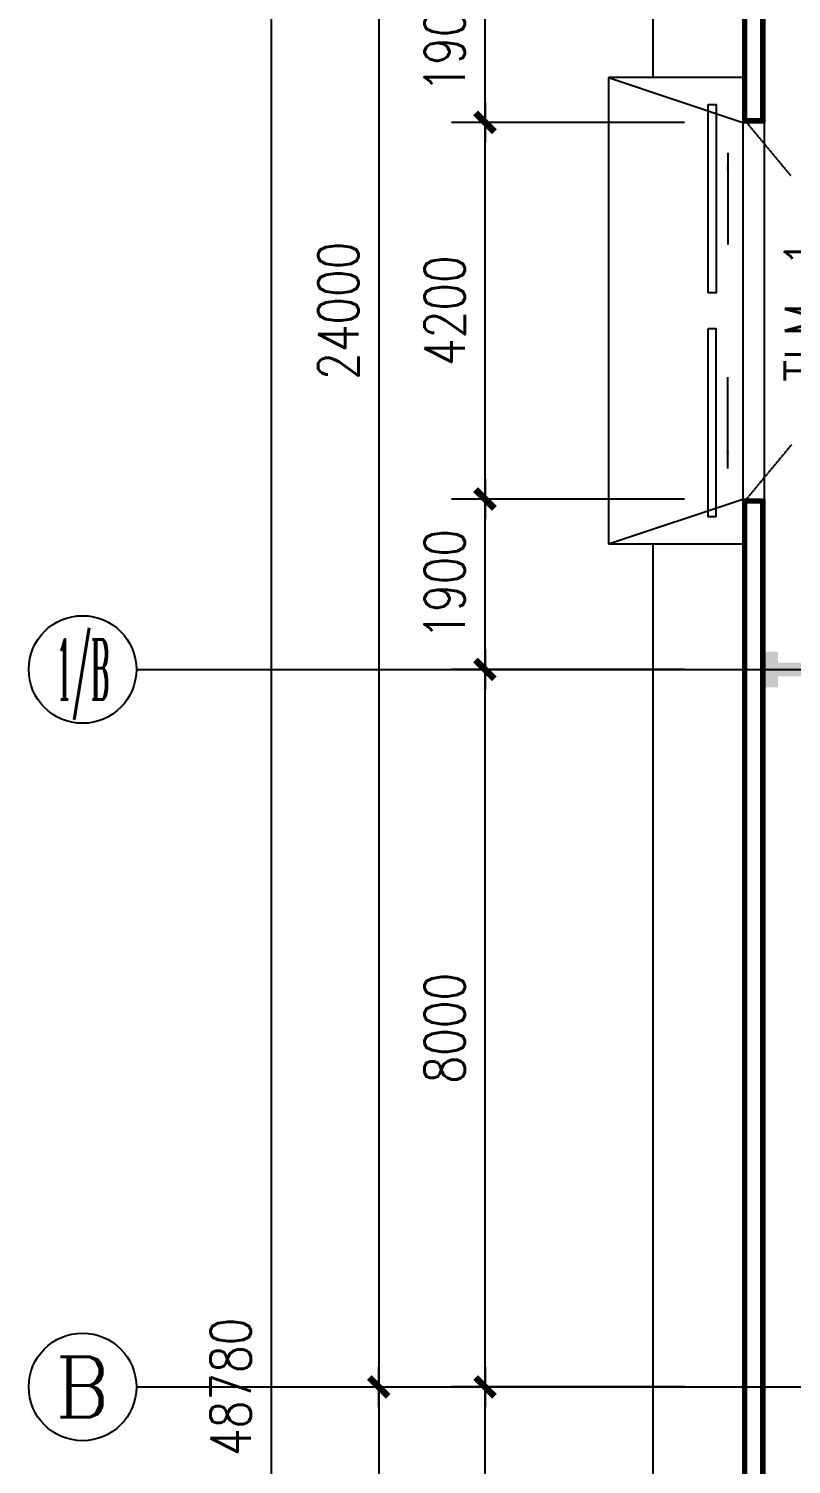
# Model space of a CAD drawing. Header units: millimetres. Extents: x 2509 to 128734, y 2492 to 91667.
# Drawn here: x 20020 to 28518, y 50878 to 66885 of the extents above; entities that cross this region are included whole.
import ezdxf
from ezdxf.enums import TextEntityAlignment as Align

# ---------------------------------------------------------------- set-up
doc = ezdxf.new("R2010")
doc.units = ezdxf.units.MM
for name, pattern in [('CENTER', [50.8, 31.75, -6.35, 6.35, -6.35]), ('DASH', [0.35, 0.25, -0.1]), ('DOTE', [2.42, 2, -0.2, 0.02, -0.2])]:
    doc.linetypes.add(name, pattern=pattern)
for name, color, linetype in [('AXIS', 3, 'Continuous'), ('AXIS_TEXT', 7, 'Continuous'), ('COLUMN', 7, 'Continuous'), ('DOTE', 1, 'DOTE'), ('GROUND', 2, 'Continuous'), ('PUB_DIM', 3, 'Continuous'), ('PUB_WALL', 255, 'Continuous'), ('ROAD', 5, 'DASH'), ('STAIR', 2, 'Continuous'), ('WALL', 4, 'Continuous'), ('WINDOW', 41, 'Continuous'), ('WINDOW_TEXT', 7, 'Continuous')]:
    doc.layers.add(name, color=color, linetype=linetype)
doc.styles.add('_SIMPLEX', font='SIMPLEX.shx', dxfattribs={"width": 0.8})
doc.styles.add('COMPLEX', font='COMPLEX')
doc.styles.add('DIM_FONT', font='SIMPLEX.shx', dxfattribs={"width": 0.8})
doc.dimstyles.new('AXIS150', dxfattribs={"dimscale": 1.5, "dimtxt": 300, "dimasz": 1, "dimexe": 250, "dimexo": 300, "dimgap": 150, "dimtad": 1, "dimdec": 0, "dimzin": 0, "dimdsep": 46, "dimtxsty": 'DIM_FONT', "dimblk": '_DIMX', "dimcen": 2.5, "dimse1": 1, "dimse2": 1, "dimclrt": 7, "dimadec": 0, "dimazin": 0, "dimtfac": 1, "dimtdec": 0, "dimtix": 1, "dimtmove": 2, "dimatfit": 3, "dimldrblk": '_DIMX', "dimfxl": 1, "dimtolj": 1, "dimtzin": 0, "dimarcsym": 0})
doc.dimstyles.new('DIMN150', dxfattribs={"dimscale": 1.5, "dimtxt": 300, "dimasz": 1, "dimexe": 250, "dimexo": 300, "dimgap": 150, "dimtad": 1, "dimdec": 0, "dimzin": 0, "dimdsep": 46, "dimtxsty": 'DIM_FONT', "dimblk": '_DIMX', "dimcen": 2.5, "dimclrt": 7, "dimadec": 0, "dimazin": 0, "dimtfac": 1, "dimtdec": 0, "dimtix": 1, "dimtmove": 2, "dimatfit": 3, "dimldrblk": '_DIMX', "dimfxl": 1, "dimtolj": 1, "dimtzin": 0, "dimarcsym": 0})

# ---------------------------------------------------------------- blocks, each defined once
blk = doc.blocks.new('_DIMX')
blk.add_line((-150, 0), (150, 0))
at = {"const_width": 50}
blk.add_lwpolyline([(-70, -70), (70, 70)], dxfattribs=at)
blk = doc.blocks.new('*D79')
at = {"layer": 'AXIS', "color": 0, "lineweight": -2, "transparency": 16777216}
blk.add_line((33149, -256724), (33149, -280721), dxfattribs=at)
at = {"layer": 'DEFPOINTS', "color": 0, "transparency": 16777216}
for p in [(36449, -256722), (33149, -280722), (36449, -280722)]:
    blk.add_point(p, dxfattribs=at)
at = {"layer": 'AXIS', "color": 0, "lineweight": -2, "transparency": 16777216, "xscale": 1.5, "yscale": 1.5, "zscale": 1.5}
for p, rotation in [((33149, -256722), 90), ((33149, -280722), 270)]:
    blk.add_blockref('_DIMX', p, dxfattribs=dict(at, rotation=rotation))
at = {"layer": 'AXIS', "color": 7, "transparency": 16777216, "insert": (32699, -268722), "char_height": 450, "attachment_point": 5, "rotation": 90, "style": 'DIM_FONT'}
blk.add_mtext('\\A1;24000', dxfattribs=at)
blk = doc.blocks.new('*D78')
at = {"layer": 'AXIS', "color": 0, "lineweight": -2, "transparency": 16777216}
for p, q in [((35999, -256332), (31574, -256332)), ((31949, -256334), (31949, -305111)), ((35999, -305112), (31574, -305112))]:
    blk.add_line(p, q, dxfattribs=at)
at = {"layer": 'DEFPOINTS', "color": 0, "transparency": 16777216}
for p in [(36449, -256332), (31949, -305112), (36449, -305112)]:
    blk.add_point(p, dxfattribs=at)
at = {"layer": 'AXIS', "color": 0, "lineweight": -2, "transparency": 16777216, "xscale": 1.5, "yscale": 1.5, "zscale": 1.5}
for p, rotation in [((31949, -256332), 90), ((31949, -305112), 270)]:
    blk.add_blockref('_DIMX', p, dxfattribs=dict(at, rotation=rotation))
at = {"layer": 'AXIS', "color": 7, "transparency": 16777216, "insert": (31499, -280722), "char_height": 450, "attachment_point": 5, "rotation": 90, "style": 'DIM_FONT'}
blk.add_mtext('\\A1;48780', dxfattribs=at)
blk = doc.blocks.new('*D77')
at = {"layer": 'DEFPOINTS', "color": 0, "transparency": 16777216}
for p in [(34334, -272722), (37009, -272722), (37009, -280722)]:
    blk.add_point(p, dxfattribs=at)
at = {"layer": 'PUB_DIM', "color": 0, "lineweight": -2, "transparency": 16777216}
for p, q in [((36559, -272722), (33959, -272722)), ((34334, -280721), (34334, -272724)), ((36559, -280722), (33959, -280722))]:
    blk.add_line(p, q, dxfattribs=at)
at = {"layer": 'PUB_DIM', "color": 0, "lineweight": -2, "transparency": 16777216, "xscale": 1.5, "yscale": 1.5, "zscale": 1.5}
for p, rotation in [((34334, -272722), 90), ((34334, -280722), 270)]:
    blk.add_blockref('_DIMX', p, dxfattribs=dict(at, rotation=rotation))
at = {"layer": 'PUB_DIM', "color": 7, "transparency": 16777216, "insert": (33884, -276722), "char_height": 450, "attachment_point": 5, "rotation": 90, "style": 'DIM_FONT'}
blk.add_mtext('\\A1;8000', dxfattribs=at)
blk = doc.blocks.new('*D69')
at = {"layer": 'AXIS', "color": 0, "lineweight": -2, "transparency": 16777216}
blk.add_line((33149, -280724), (33149, -304721), dxfattribs=at)
at = {"layer": 'DEFPOINTS', "color": 0, "transparency": 16777216}
for p in [(36449, -280722), (33149, -304722), (36449, -304722)]:
    blk.add_point(p, dxfattribs=at)
at = {"layer": 'AXIS', "color": 0, "lineweight": -2, "transparency": 16777216, "xscale": 1.5, "yscale": 1.5, "zscale": 1.5}
for p, rotation in [((33149, -280722), 90), ((33149, -304722), 270)]:
    blk.add_blockref('_DIMX', p, dxfattribs=dict(at, rotation=rotation))
at = {"layer": 'AXIS', "color": 7, "transparency": 16777216, "insert": (32699, -292722), "char_height": 450, "attachment_point": 5, "rotation": 90, "style": 'DIM_FONT'}
blk.add_mtext('\\A1;24000', dxfattribs=at)
blk = doc.blocks.new('*D56')
at = {"layer": 'DEFPOINTS', "color": 0, "transparency": 16777216}
for p in [(34334, -280722), (37009, -280722), (37009, -288722)]:
    blk.add_point(p, dxfattribs=at)
at = {"layer": 'PUB_DIM', "color": 0, "lineweight": -2, "transparency": 16777216}
for p, q in [((36559, -280722), (33959, -280722)), ((34334, -288721), (34334, -280724)), ((36559, -288722), (33959, -288722))]:
    blk.add_line(p, q, dxfattribs=at)
at = {"layer": 'PUB_DIM', "color": 0, "lineweight": -2, "transparency": 16777216, "xscale": 1.5, "yscale": 1.5, "zscale": 1.5}
for p, rotation in [((34334, -280722), 90), ((34334, -288722), 270)]:
    blk.add_blockref('_DIMX', p, dxfattribs=dict(at, rotation=rotation))
at = {"layer": 'PUB_DIM', "color": 7, "transparency": 16777216, "insert": (33884, -284722), "char_height": 450, "attachment_point": 5, "rotation": 90, "style": 'DIM_FONT'}
blk.add_mtext('\\A1;8000', dxfattribs=at)
blk = doc.blocks.new('_AXISO')
blk.add_circle((0, 0), 0.5)
at = {"layer": 'AXIS_TEXT', "style": 'COMPLEX', "width": 1.041667}
blk.add_attdef('A', text='', height=0.56, dxfattribs=at).set_placement((-0.25, -0.28), (0.25, -0.28), align=Align.FIT)
blk = doc.blocks.new('*D120')
at = {"layer": 'DEFPOINTS', "color": 0, "transparency": 16777216}
for p in [(34334, -270822), (37009, -270822), (37009, -272722)]:
    blk.add_point(p, dxfattribs=at)
at = {"layer": 'PUB_DIM', "color": 0, "lineweight": -2, "transparency": 16777216}
for p, q in [((36559, -270822), (33959, -270822)), ((34334, -272721), (34334, -270824)), ((36559, -272722), (33959, -272722))]:
    blk.add_line(p, q, dxfattribs=at)
at = {"layer": 'PUB_DIM', "color": 0, "lineweight": -2, "transparency": 16777216, "xscale": 1.5, "yscale": 1.5, "zscale": 1.5}
for p, rotation in [((34334, -270822), 90), ((34334, -272722), 270)]:
    blk.add_blockref('_DIMX', p, dxfattribs=dict(at, rotation=rotation))
at = {"layer": 'PUB_DIM', "color": 7, "transparency": 16777216, "insert": (33884, -271772), "char_height": 450, "attachment_point": 5, "rotation": 90, "style": 'DIM_FONT'}
blk.add_mtext('\\A1;1900', dxfattribs=at)
blk = doc.blocks.new('*D119')
at = {"layer": 'DEFPOINTS', "color": 0, "transparency": 16777216}
for p in [(34334, -266622), (37009, -266622), (37009, -270822)]:
    blk.add_point(p, dxfattribs=at)
at = {"layer": 'PUB_DIM', "color": 0, "lineweight": -2, "transparency": 16777216}
for p, q in [((36559, -266622), (33959, -266622)), ((34334, -270821), (34334, -266624)), ((36559, -270822), (33959, -270822))]:
    blk.add_line(p, q, dxfattribs=at)
at = {"layer": 'PUB_DIM', "color": 0, "lineweight": -2, "transparency": 16777216, "xscale": 1.5, "yscale": 1.5, "zscale": 1.5}
for p, rotation in [((34334, -266622), 90), ((34334, -270822), 270)]:
    blk.add_blockref('_DIMX', p, dxfattribs=dict(at, rotation=rotation))
at = {"layer": 'PUB_DIM', "color": 7, "transparency": 16777216, "insert": (33884, -268722), "char_height": 450, "attachment_point": 5, "rotation": 90, "style": 'DIM_FONT'}
blk.add_mtext('\\A1;4200', dxfattribs=at)
blk = doc.blocks.new('*D118')
at = {"layer": 'DEFPOINTS', "color": 0, "transparency": 16777216}
for p in [(34334, -264722), (37009, -264722), (37009, -266622)]:
    blk.add_point(p, dxfattribs=at)
at = {"layer": 'PUB_DIM', "color": 0, "lineweight": -2, "transparency": 16777216}
for p, q in [((36559, -264722), (33959, -264722)), ((34334, -266621), (34334, -264724)), ((36559, -266622), (33959, -266622))]:
    blk.add_line(p, q, dxfattribs=at)
at = {"layer": 'PUB_DIM', "color": 0, "lineweight": -2, "transparency": 16777216, "xscale": 1.5, "yscale": 1.5, "zscale": 1.5}
for p, rotation in [((34334, -264722), 90), ((34334, -266622), 270)]:
    blk.add_blockref('_DIMX', p, dxfattribs=dict(at, rotation=rotation))
at = {"layer": 'PUB_DIM', "color": 7, "transparency": 16777216, "insert": (33884, -265672), "char_height": 450, "attachment_point": 5, "rotation": 90, "style": 'DIM_FONT'}
blk.add_mtext('\\A1;1900', dxfattribs=at)
blk = doc.blocks.new('_ARROW')
blk.add_solid([(0, 0), (-1, 0.1), (-1, -0.1)])
blk = doc.blocks.new('_A24YPB')
for points in [[(-0.0475, 0.1208), (-0.0475, 0.1001), (-0.5475, 0.1001), (-0.5474, 0.1208)], [(0.5477, 0.1207), (0.5476, 0.1), (0.0477, 0.1), (0.0477, 0.1208)]]:
    blk.add_lwpolyline(points, close=True)
at = {"linetype": 'CENTER'}
for points in [[(-0.419, 0.069), (-0.1762, 0.069)], [(0.419, 0.069), (0.1762, 0.069)]]:
    blk.add_lwpolyline(points, dxfattribs=at)
at = {"linetype": 'CENTER', "yscale": 0.04761904761899995, "zscale": 0.04761904761899995, "rotation": 180}
for p, xscale in [((-0.419, 0.069), 0.04761904761899995), ((0.419, 0.069), -0.04761904761899995)]:
    blk.add_blockref('_ARROW', p, dxfattribs=dict(at, xscale=xscale))
blk = doc.blocks.new('12号建筑底图')
at = {"layer": 'COLUMN'}
h = blk.add_hatch(color=256, dxfattribs=at)
h.paths.add_polyline_path([(38048.7, -272722.4), (38048.7, -272522.4), (37900.3, -272522.4), (37900.3, -272647.4), (37748.7, -272647.4), (37748.7, -272722.4)])
h.paths.add_polyline_path([(38048.7, -272922.4), (38048.7, -272722.4), (37748.7, -272722.4), (37748.7, -272797.4), (37898.7, -272797.4), (37898.7, -272922.4)])
h.paths.add_polyline_path([(37748.7, -272797.4), (37748.7, -272722.4), (37448.7, -272722.4), (37448.7, -272922.4), (37598.7, -272922.4), (37598.7, -272797.4)])
h.paths.add_polyline_path([(37748.7, -272722.4), (37748.7, -272647.4), (37598.7, -272647.4), (37598.7, -272522.4), (37448.7, -272522.4), (37448.7, -272722.4)])
at = {"layer": 'DOTE'}
for p, q in [((37448.7, -305572.4), (37448.7, -255872.4)), ((36448.7, -272722.4), (110448.7, -272722.4)), ((36448.7, -280722.4), (110448.7, -280722.4))]:
    blk.add_line(p, q, dxfattribs=at)
at = {"layer": 'GROUND'}
for p, q in [((36208.7, -266122.4), (36208.7, -255332.4)), ((37208.7, -266622.4), (37208.7, -270822.4)), ((36208.7, -290122.4), (36208.7, -271322.4))]:
    blk.add_line(p, q, dxfattribs=at)
at = {"layer": 'PUB_DIM'}
for p, q in [((30448.7, -272722.4), (36448.7, -272722.4)), ((30448.7, -280722.4), (36448.7, -280722.4))]:
    blk.add_line(p, q, dxfattribs=at)
at = {"layer": 'PUB_WALL'}
for points in [[(37820.6, -256547.4, 50, 50, 0), (37820.6, -257147.7, 50, 50, 0), (37423.7, -257147.7, 50, 50, 0), (37423.7, -266597.4, 50, 50, 0), (37233.7, -266597.4, 50, 50, 0), (37233.7, -256357.4, 50, 50, 0), (39323.7, -256357.4, 50, 50, 0), (39323.7, -256547.4, 50, 50, 0)], [(37423.7, -270847.4, 50, 50, 0), (37233.7, -270847.4, 50, 50, 0), (37233.7, -290597.4, 50, 50, 0), (37423.7, -290597.4, 50, 50, 0)]]:
    blk.add_lwpolyline(points, format="xyseb", close=True, dxfattribs=at)
at = {"layer": 'ROAD', "ltscale": 2}
for p, q in [((37248.7, -266622.4), (37743.8, -267219.5)), ((37248.7, -270822.4), (37743.8, -270225.4))]:
    blk.add_line(p, q, dxfattribs=at)
blk.add_arc((37750.8, -270232.4), 10, 90, 135, dxfattribs=at)
at = {"layer": 'STAIR'}
for points in [[(35708.7, -266122.4), (35708.7, -271322.4)], [(37208.7, -266122.4), (35708.7, -266122.4)], [(35708.7, -266122.4), (37208.7, -266622.4)], [(35708.7, -271322.4), (37208.7, -270822.4)], [(35708.7, -271322.4), (37208.7, -271322.4)]]:
    blk.add_lwpolyline(points, dxfattribs=at)
at = {"layer": 'WALL'}
for p, q in [((37208.7, -256332.4), (37208.7, -266622.4)), ((37448.7, -257172.7), (37448.7, -266622.4)), ((37208.7, -266622.4), (37448.7, -266622.4)), ((37208.7, -270822.4), (37448.7, -270822.4)), ((37208.7, -270822.4), (37208.7, -290622.4)), ((37448.7, -270822.4), (37448.7, -290622.4))]:
    blk.add_line(p, q, dxfattribs=at)
at = {"layer": 'AXIS'}
ref = blk.add_blockref('_AXISO', (29848.7, -272722.4), dxfattribs=dict(at, xscale=1200, yscale=1200, zscale=1200))
ref.add_attrib('A', '1/B', dxfattribs={"layer": 'AXIS_TEXT', "height": 672, "style": 'COMPLEX', "width": 0.347222}).set_placement((29548.7, -273058.4), (30148.7, -273058.4), align=Align.FIT)
ref = blk.add_blockref('_AXISO', (29848.7, -280722.4), dxfattribs=dict(at, xscale=1200, yscale=1200, zscale=1200))
ref.add_attrib('A', 'B', dxfattribs={"layer": 'AXIS_TEXT', "height": 672, "style": 'COMPLEX', "width": 1.102941}).set_placement((29548.7, -281058.4), (30148.7, -281058.4), align=Align.FIT)
at = {"layer": 'WINDOW'}
ref = blk.add_blockref('_A24YPB', (37328.7, -268722.4), dxfattribs=dict(at, xscale=4200, yscale=4200, zscale=4200, rotation=90))
ref.add_attrib('A', 'TLM-1', dxfattribs={"layer": 'WINDOW_TEXT', "height": 450, "rotation": 90, "style": '_SIMPLEX', "width": 0.8, "flags": 8}).set_placement((37898.7, -268722.4), align=Align.MIDDLE)
at = {"layer": 'AXIS_TEXT', "style": 'COMPLEX', "width": 0.736842}
blk.add_attdef('N', text='', height=900, dxfattribs=at).set_placement((122812.3, -249273.3), (123412.3, -249273.3), align=Align.FIT)
at = {"layer": 'AXIS'}
for p1, p2, distance, dimstyle, picture, middle in [((36448.7, -256332.4), (36448.7, -305112.4), -4500, 'DIMN150', '*D78', (31498.7, -280722.4)), ((36448.7, -256722.4), (36448.7, -280722.4), -3300, 'AXIS150', '*D79', (32698.7, -268722.4))]:
    dim = blk.add_aligned_dim(p1=p1, p2=p2, distance=distance, dimstyle=dimstyle, dxfattribs=at)
    dim.commit()
    dim.dimension.update_dxf_attribs({"geometry": picture, "text_midpoint": middle})
dim = blk.add_linear_dim(base=(33148.7, -304722.4), p1=(36448.7, -280722.4), p2=(36448.7, -304722.4), angle=90, dimstyle='AXIS150', dxfattribs=at)
dim.commit()
dim.dimension.update_dxf_attribs({"geometry": '*D69', "text_midpoint": (32698.7, -292722.4)})
at = {"layer": 'PUB_DIM'}
for p1, p2, picture, middle in [((37008.7, -266622.5), (37008.7, -264722.5), '*D118', (33884.5, -265672.5)), ((37008.7, -270822.5), (37008.7, -266622.5), '*D119', (33884.5, -268722.5)), ((37008.7, -272722.5), (37008.7, -270822.5), '*D120', (33884.5, -271772.5)), ((37008.7, -280722.5), (37008.7, -272722.5), '*D77', (33884.5, -276722.5)), ((37008.7, -288722.5), (37008.7, -280722.5), '*D56', (33884.5, -284722.5))]:
    dim = blk.add_aligned_dim(p1=p1, p2=p2, distance=2674.2, dimstyle='DIMN150', dxfattribs=at)
    dim.commit()
    dim.dimension.update_dxf_attribs({"geometry": picture, "text_midpoint": middle})

msp = doc.modelspace()

# ---------------------------------------------------------------- block references
at = {"linetype": 'CENTER'}
msp.add_blockref('12号建筑底图', (-9229.066, 332462.656), dxfattribs=at)

doc.saveas('drawing.dxf')
